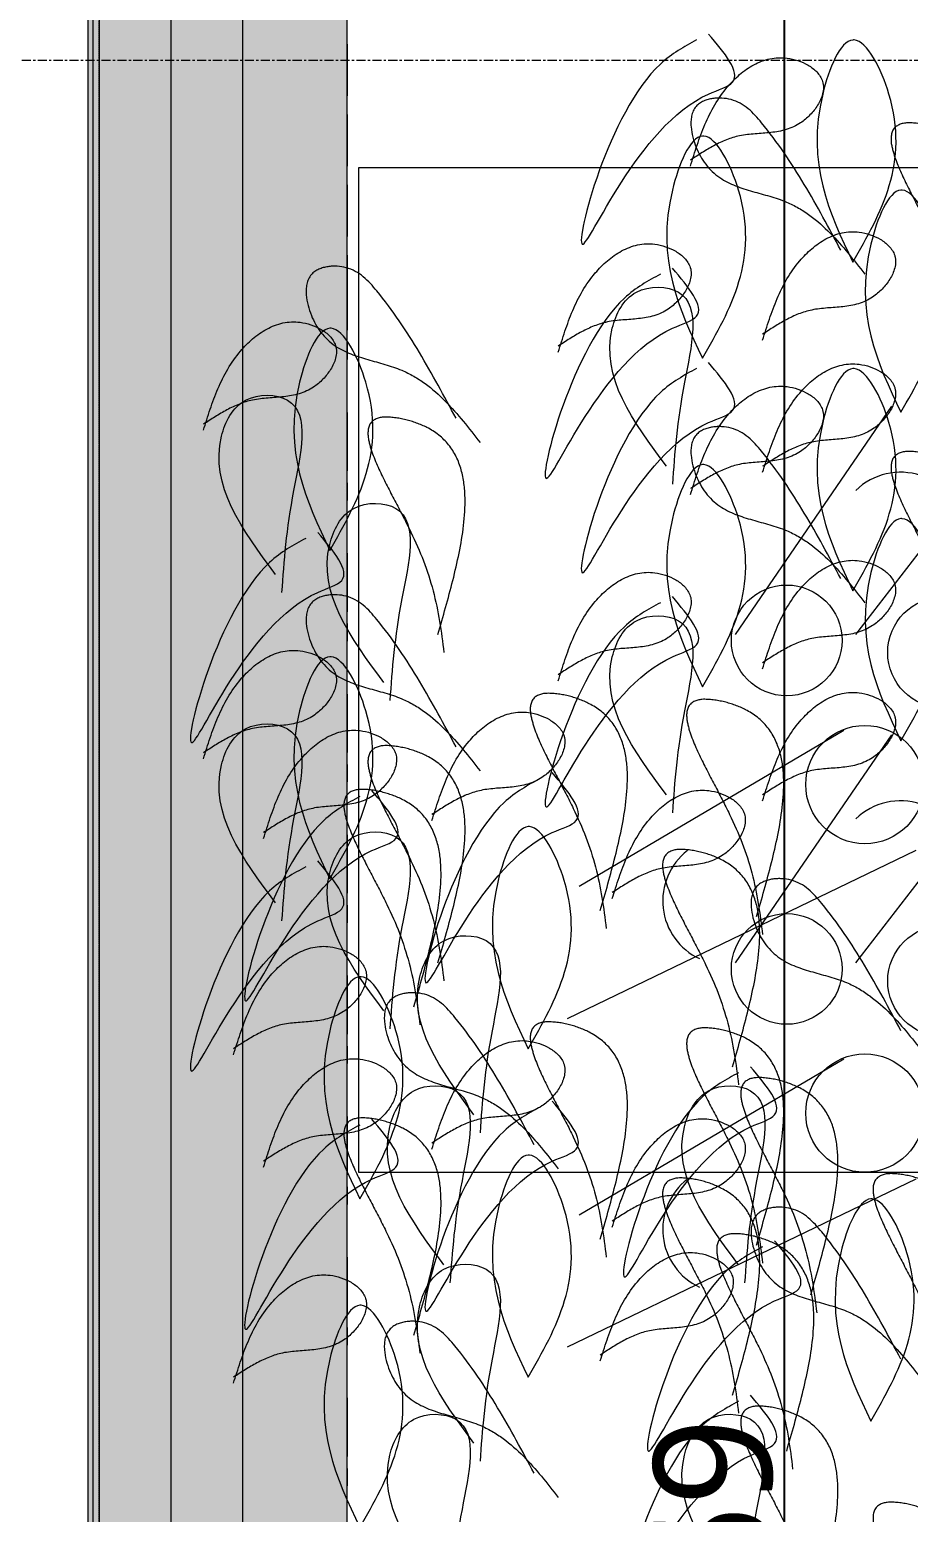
# Model space of a CAD drawing. Header units: millimetres. Extents: x 139864 to 546726, y 40253 to 3921401762.
# Drawn here: x 267604 to 268829, y 85541 to 87608 of the extents above; entities that cross this region are included whole.
import ezdxf

# ---------------------------------------------------------------- set-up
doc = ezdxf.new("R2010")
doc.units = ezdxf.units.MM
for name, pattern in [('Centre', [12.5, 2.5, -1.875, 6.25, -1.875]), ('Démoli', [2.812, 1.875, -0.937]), ('Ligne de quadrillage', [22.225, 12.7, -3.175, 3.175, -3.175])]:
    doc.linetypes.add(name, pattern=pattern)
for name, color, linetype, lineweight in [('AS-20_AXES-ET-FILES', 12, 'Centre', 9), ('AS-24_TRES-FIN', 9, 'Continuous', 9), ('AS-29_DEMOLITION', 5, 'Démoli', 13), ('AS-30_COTE-1', 1, 'Continuous', 5), ('AS-41_SANITAIRES', 9, 'Continuous', 9), ('AS-42_VEGETATION', 9, 'Continuous', 9)]:
    doc.layers.add(name, color=color, linetype=linetype, lineweight=lineweight)
doc.styles.add('Trebuchet MS_2', font='trebuc.ttf', dxfattribs={"height": 165})
doc.dimstyles.new('Cotes_linéaires', dxfattribs={"dimscale": 304.8, "dimtxt": 170.1069, "dimasz": 0.615157, "dimexe": 0.492126, "dimexo": 0.0625, "dimgap": 0.049213, "dimtad": 1, "dimdec": 0, "dimlfac": 0.1, "dimzin": 0, "dimdsep": 46, "dimtxsty": 'Trebuchet MS_2', "dimblk1": 'OBLIQUE', "dimblk2": 'OBLIQUE', "dimsah": 1, "dimcen": 0.09, "dimdle": 0.246063, "dimazin": 0, "dimtfac": 1, "dimtdec": 4, "dimtix": 1, "dimtmove": 0, "dimatfit": 3, "dimfxl": 0, "dimtvp": 1, "dimtolj": 1, "dimtzin": 0, "dimarcsym": 0})

# ---------------------------------------------------------------- blocks, each defined once
blk = doc.blocks.new('Bamboo_powder_1_ - Bamboo_powder_1_-579570-12_ Niveau 12 -  BAT BUREAUX')
at = {"layer": 'AS-42_VEGETATION', "color": 8}
for p, q in [((-194.8, 197), (23.2, 515.1)), ((-27.1, 197), (140.6, 414.6)), ((-43.9, 63.1), (-412.8, -154.5)), ((56.7, -104.3), (-429.6, -338.6))]:
    blk.add_line(p, q, dxfattribs=at)
for centre, radius in [((-123.5, 188.7), 77.2), ((94.5, 171.9), 77.2), ((-14.5, -12.2), 82.5)]:
    blk.add_circle(centre, radius, dxfattribs=at)
for centre, radius, start, end in [((35.3, 333.5), 89.6, 9.075, 134.1203), ((-207.8, -174.5), 88.6, 127.5912, 245.1131)]:
    blk.add_arc(centre, radius, start, end, dxfattribs=at)
for points, knots in [([(-249.3, 1025.6), (-266.5, 1016.2), (-361.5, 964.6), (-465.5, 566.6), (-322.7, 929.1), (-176.3, 967.5), (-210.1, 1007.4), (-232.6, 1033.9)], [0, 0, 0, 0, 68.487845, 378.701334, 688.629593, 731.112627, 815.982069, 815.982069, 815.982069, 815.982069]), ([(-29.5, 1025.6), (-30.1, 1025.6), (-48.5, 1025.7), (-108.4, 878), (-63.9, 784.5), (-31.3, 715.9)], [370.894655, 370.894655, 370.894655, 370.894655, 374.291113, 471.989835, 741.78931, 741.78931, 741.78931, 741.78931]), ([(-31.3, 715.9), (8.3, 785), (62.5, 879.2), (-11.3, 1024.2), (-29.5, 1025.6)], [0, 0, 0, 0, 271.634227, 370.894655, 370.894655, 370.894655, 370.894655]), ([(-257.7, 849.8), (-254.7, 859.6), (-248.6, 879.2), (-238, 908), (-224.4, 935.6), (-208, 959.1), (-189.6, 977.9), (-169.9, 991.9), (-151, 999.2), (-135, 1001.2), (-121.8, 1000.7), (-107.8, 997.4), (-93.5, 991), (-83, 983.3), (-76.5, 975), (-73.6, 969), (-72.5, 963.6), (-72.1, 957.8), (-73.6, 947.6), (-79.8, 934.4), (-88.8, 923), (-97.3, 915.1), (-104.8, 909.4), (-113.8, 904.4), (-127.5, 899.2), (-145.6, 896.2), (-167.5, 894.9), (-185.2, 893.2), (-198.5, 889.7), (-210.6, 885.5), (-225.1, 878.5), (-241.6, 868.7), (-252.3, 861.7), (-257.7, 858.2)], [0, 0, 0, 0, 0.114208, 0.228417, 0.342625, 0.456833, 0.546121, 0.635408, 0.724695, 0.769339, 0.813983, 0.87156, 0.929136, 0.986713, 1.015502, 1.04429, 1.06037, 1.076449, 1.108609, 1.172927, 1.237245, 1.269405, 1.301564, 1.342298, 1.383031, 1.464499, 1.545966, 1.627434, 1.663149, 1.698864, 1.770294, 1.841724, 1.913154, 1.913154, 1.913154, 1.913154]), ([(-48.1, 732.7), (-64.5, 763.4), (-97.5, 825), (-138.9, 887), (-167.3, 920.6), (-177, 930.1), (-188.2, 937.9), (-200.8, 942.9), (-211.7, 944.6), (-220.4, 944.7), (-226.8, 944.1), (-233.2, 942.8), (-239.4, 940.6), (-245.2, 937.4), (-250.3, 932.9), (-254.1, 926.8), (-256.4, 919.5), (-257.2, 912.1), (-256.9, 902.2), (-254.7, 890), (-250.2, 876.2), (-244.1, 863.6), (-236.7, 852.2), (-227.6, 842), (-214, 831.1), (-195, 821.7), (-171.2, 814.4), (-147.2, 808), (-125.4, 801), (-106.8, 791.7), (-85.8, 777.9), (-62.4, 757), (-37.7, 728.7), (-22.3, 709), (-14.5, 699.2)], [0, 0, 0, 0, 0.389406, 0.778812, 0.829321, 0.879831, 0.93034, 0.98085, 1.028865, 1.052873, 1.076881, 1.100889, 1.124897, 1.148904, 1.172912, 1.200489, 1.228066, 1.255643, 1.28322, 1.338374, 1.393528, 1.444017, 1.494505, 1.544994, 1.595482, 1.68786, 1.780238, 1.872615, 1.964993, 2.034763, 2.104532, 2.244072, 2.383611, 2.52315, 2.52315, 2.52315, 2.52315]), ([(119.6, 607.1), (126.8, 632.1), (137.6, 669.7), (149.5, 720.4), (156, 758.9), (158.2, 791.5), (156.3, 817.5), (152.5, 836.7), (145.6, 855.1), (135.1, 871.7), (121.1, 885.6), (107.8, 894), (97.1, 899), (89.8, 901.9), (82.3, 904.4), (74.7, 906.5), (67, 908.1), (60.5, 909.1), (55.3, 909.7), (51.3, 910), (47.4, 910.1), (42.8, 910), (37.7, 909.2), (33, 907.5), (29.5, 905.4), (27.3, 903.6), (25.4, 901.4), (24, 898.8), (23, 896.1), (22.4, 893.1), (22, 890.2), (21.9, 886.2), (22.3, 881.4), (23.4, 875.7), (24.9, 870.1), (27.1, 862.7), (30.4, 853.6), (34.9, 842.9), (41.4, 828.8), (50.1, 811.5), (60.8, 790.9), (71.6, 770.3), (85.2, 743.6), (100.2, 709.8), (113.6, 668.2), (122.5, 625.4), (126.2, 596.5), (128, 582)], [0, 0, 0, 0, 0.290418, 0.435628, 0.580837, 0.726046, 0.798651, 0.871255, 0.94386, 1.016464, 1.089069, 1.161674, 1.190957, 1.22024, 1.249524, 1.278807, 1.308091, 1.337374, 1.352016, 1.366658, 1.3813, 1.395941, 1.417523, 1.439104, 1.449895, 1.460686, 1.471477, 1.482267, 1.493058, 1.503849, 1.51464, 1.52543, 1.547012, 1.568593, 1.590175, 1.611756, 1.654919, 1.698082, 1.741245, 1.827571, 1.913898, 2.000224, 2.08655, 2.248995, 2.411441, 2.573886, 2.736332, 2.736332, 2.736332, 2.736332]), ([(-239.1, 891.7), (-239.7, 891.7), (-258.1, 891.8), (-318, 744.1), (-273.6, 650.6), (-240.9, 582)], [370.894655, 370.894655, 370.894655, 370.894655, 374.291112, 471.989834, 741.78931, 741.78931, 741.78931, 741.78931]), ([(-240.9, 582), (-201.3, 651.1), (-147.2, 745.3), (-221, 890.3), (-239.1, 891.7)], [0, 0, 0, 0, 271.634227, 370.894655, 370.894655, 370.894655, 370.894655]), ([(37.6, 816.3), (37, 816.4), (18.6, 816.5), (-41.3, 668.8), (3.1, 575.3), (35.8, 506.7)], [370.894655, 370.894655, 370.894655, 370.894655, 374.291113, 471.989835, 741.78931, 741.78931, 741.78931, 741.78931]), ([(35.8, 506.7), (75.4, 575.7), (129.5, 670), (55.7, 815), (37.6, 816.3)], [0, 0, 0, 0, 271.634227, 370.894655, 370.894655, 370.894655, 370.894655]), ([(-157.1, 607.1), (-154, 616.9), (-148, 636.4), (-137.3, 665.3), (-123.8, 692.9), (-107.4, 716.4), (-89, 735.2), (-69.2, 749.2), (-50.4, 756.5), (-34.4, 758.5), (-21.2, 758), (-7.1, 754.7), (7.1, 748.3), (17.6, 740.6), (24.1, 732.3), (27, 726.3), (28.2, 720.9), (28.5, 715.1), (27, 704.9), (20.8, 691.7), (11.8, 680.3), (3.3, 672.4), (-4.2, 666.7), (-13.1, 661.7), (-26.9, 656.5), (-45, 653.5), (-66.8, 652.2), (-84.6, 650.4), (-97.9, 647), (-110, 642.8), (-124.5, 635.8), (-141, 626), (-151.7, 619), (-157.1, 615.5)], [0, 0, 0, 0, 0.114208, 0.228417, 0.342625, 0.456833, 0.546121, 0.635408, 0.724695, 0.769339, 0.813983, 0.87156, 0.929136, 0.986713, 1.015502, 1.04429, 1.06037, 1.076449, 1.108609, 1.172927, 1.237245, 1.269405, 1.301564, 1.342298, 1.383031, 1.464499, 1.545966, 1.627434, 1.663149, 1.698864, 1.770294, 1.841724, 1.913154, 1.913154, 1.913154, 1.913154]), ([(-442.2, 590.4), (-439.1, 600.2), (-433, 619.7), (-422.4, 648.6), (-408.9, 676.2), (-392.5, 699.6), (-374, 718.4), (-354.3, 732.4), (-335.5, 739.8), (-319.5, 741.8), (-306.3, 741.2), (-292.2, 737.9), (-278, 731.6), (-267.5, 723.8), (-261, 715.6), (-258.1, 709.5), (-256.9, 704.2), (-256.6, 698.4), (-258.1, 688.1), (-264.3, 674.9), (-273.3, 663.6), (-281.8, 655.6), (-289.3, 649.9), (-298.2, 644.9), (-312, 639.8), (-330.1, 636.8), (-351.9, 635.5), (-369.7, 633.7), (-383, 630.3), (-395.1, 626), (-409.6, 619.1), (-426.1, 609.3), (-436.8, 602.3), (-442.2, 598.8)], [0, 0, 0, 0, 0.114208, 0.228417, 0.342625, 0.456833, 0.546121, 0.635408, 0.724695, 0.769339, 0.813983, 0.87156, 0.929136, 0.986713, 1.015502, 1.04429, 1.06037, 1.076449, 1.108609, 1.172927, 1.237245, 1.269405, 1.301564, 1.342298, 1.383031, 1.464499, 1.545966, 1.627434, 1.663149, 1.698864, 1.770294, 1.841724, 1.913154, 1.913154, 1.913154, 1.913154]), ([(-584.7, 498.3), (-601.2, 529.1), (-634.1, 590.7), (-675.5, 652.7), (-703.9, 686.3), (-713.7, 695.8), (-724.9, 703.6), (-737.4, 708.6), (-748.4, 710.2), (-757, 710.3), (-763.5, 709.8), (-769.8, 708.4), (-776.1, 706.3), (-781.8, 703.1), (-786.9, 698.6), (-790.7, 692.4), (-793, 685.2), (-793.8, 677.8), (-793.6, 667.9), (-791.4, 655.6), (-786.8, 641.9), (-780.8, 629.2), (-773.3, 617.9), (-764.2, 607.7), (-750.7, 596.7), (-731.6, 587.4), (-707.8, 580), (-683.8, 573.7), (-662.1, 566.6), (-643.4, 557.3), (-622.5, 543.6), (-599.1, 522.6), (-574.3, 494.4), (-558.9, 474.7), (-551.2, 464.8)], [0, 0, 0, 0, 0.389406, 0.778812, 0.829321, 0.879831, 0.93034, 0.98085, 1.028865, 1.052873, 1.076881, 1.100889, 1.124897, 1.148904, 1.172912, 1.200489, 1.228066, 1.255643, 1.28322, 1.338374, 1.393528, 1.444017, 1.494505, 1.544994, 1.595482, 1.68786, 1.780238, 1.872615, 1.964993, 2.034763, 2.104532, 2.244072, 2.383611, 2.52315, 2.52315, 2.52315, 2.52315]), ([(-299.6, 699.2), (-316.8, 689.8), (-411.8, 638.2), (-515.8, 240.2), (-373, 602.7), (-226.6, 641.1), (-260.4, 681), (-282.9, 707.6)], [0, 0, 0, 0, 68.487845, 378.701333, 688.629593, 731.112627, 815.982069, 815.982069, 815.982069, 815.982069]), ([(-291.2, 431.4), (-337.4, 493.5), (-396.9, 573.7), (-341.6, 684.2), (-234.9, 681.8), (-273.9, 531.4), (-279.8, 449.7), (-282.9, 406.3)], [0, 0, 0, 0, 234.323456, 302.761392, 369.283026, 511.876369, 674.239163, 674.239163, 674.239163, 674.239163]), ([(-936.9, 481.6), (-933.8, 491.4), (-927.8, 510.9), (-917.1, 539.8), (-903.6, 567.4), (-887.2, 590.8), (-868.8, 609.6), (-849.1, 623.6), (-830.2, 631), (-814.2, 633), (-801, 632.4), (-786.9, 629.1), (-772.7, 622.8), (-762.2, 615), (-755.7, 606.8), (-752.8, 600.7), (-751.6, 595.4), (-751.3, 589.6), (-752.8, 579.3), (-759, 566.1), (-768, 554.8), (-776.5, 546.8), (-784, 541.1), (-792.9, 536.1), (-806.7, 531), (-824.8, 528), (-846.6, 526.7), (-864.4, 524.9), (-877.7, 521.5), (-889.8, 517.2), (-904.3, 510.3), (-920.8, 500.5), (-931.5, 493.5), (-936.9, 490)], [0, 0, 0, 0, 0.114208, 0.228417, 0.342625, 0.456833, 0.546121, 0.635408, 0.724695, 0.769339, 0.813983, 0.87156, 0.929136, 0.986713, 1.015502, 1.04429, 1.06037, 1.076449, 1.108609, 1.172927, 1.237245, 1.269405, 1.301564, 1.342298, 1.383031, 1.464499, 1.545966, 1.627434, 1.663149, 1.698864, 1.770294, 1.841724, 1.913154, 1.913154, 1.913154, 1.913154]), ([(-759, 623.9), (-759.6, 623.9), (-778, 624), (-837.9, 476.3), (-793.4, 382.8), (-760.8, 314.2)], [370.894655, 370.894655, 370.894655, 370.894655, 374.291112, 471.989834, 741.78931, 741.78931, 741.78931, 741.78931]), ([(-760.8, 314.2), (-721.2, 383.2), (-667, 477.5), (-740.8, 622.5), (-759, 623.9)], [0, 0, 0, 0, 271.634227, 370.894655, 370.894655, 370.894655, 370.894655]), ([(-157.1, 423), (-154, 432.8), (-148, 452.3), (-137.3, 481.2), (-123.8, 508.8), (-107.4, 532.2), (-89, 551.1), (-69.2, 565), (-50.4, 572.4), (-34.4, 574.4), (-21.2, 573.9), (-7.1, 570.5), (7.1, 564.2), (17.6, 556.5), (24.1, 548.2), (27, 542.2), (28.2, 536.8), (28.5, 531), (27, 520.7), (20.8, 507.5), (11.8, 496.2), (3.3, 488.2), (-4.2, 482.5), (-13.1, 477.6), (-26.9, 472.4), (-45, 469.4), (-66.8, 468.1), (-84.6, 466.3), (-97.9, 462.9), (-110, 458.6), (-124.5, 451.7), (-141, 441.9), (-151.7, 434.9), (-157.1, 431.4)], [0, 0, 0, 0, 0.114208, 0.228417, 0.342625, 0.456833, 0.546121, 0.635408, 0.724695, 0.769339, 0.813983, 0.87156, 0.929136, 0.986713, 1.015502, 1.04429, 1.06037, 1.076449, 1.108609, 1.172927, 1.237245, 1.269405, 1.301564, 1.342298, 1.383031, 1.464499, 1.545966, 1.627434, 1.663149, 1.698864, 1.770294, 1.841724, 1.913154, 1.913154, 1.913154, 1.913154]), ([(-836.3, 280.7), (-882.4, 342.8), (-941.9, 423.1), (-886.6, 533.5), (-779.9, 531.2), (-818.9, 380.7), (-824.8, 299.1), (-827.9, 255.6)], [0, 0, 0, 0, 234.323456, 302.761392, 369.283025, 511.876369, 674.239163, 674.239163, 674.239163, 674.239163]), ([(-609.9, 197), (-602.7, 222.1), (-591.9, 259.6), (-580, 310.3), (-573.5, 348.8), (-571.3, 381.4), (-573.2, 407.4), (-577, 426.6), (-583.8, 445), (-594.4, 461.7), (-608.4, 475.5), (-621.7, 483.9), (-632.3, 488.9), (-639.7, 491.8), (-647.2, 494.3), (-654.8, 496.4), (-662.5, 498), (-669, 499), (-674.2, 499.6), (-678.1, 499.9), (-682.1, 500), (-686.7, 499.9), (-691.8, 499.1), (-696.5, 497.4), (-699.9, 495.3), (-702.2, 493.5), (-704.1, 491.3), (-705.5, 488.7), (-706.5, 486), (-707.1, 483.1), (-707.4, 480.1), (-707.6, 476.2), (-707.1, 471.3), (-706.1, 465.6), (-704.6, 460), (-702.4, 452.6), (-699.1, 443.5), (-694.6, 432.8), (-688.1, 418.7), (-679.4, 401.4), (-668.7, 380.8), (-657.9, 360.3), (-644.3, 333.5), (-629.3, 299.7), (-615.9, 258.1), (-607, 215.3), (-603.3, 186.4), (-601.5, 171.9)], [0, 0, 0, 0, 0.290418, 0.435628, 0.580837, 0.726046, 0.798651, 0.871255, 0.94386, 1.016464, 1.089069, 1.161674, 1.190957, 1.22024, 1.249524, 1.278807, 1.308091, 1.337374, 1.352016, 1.366658, 1.3813, 1.395941, 1.417523, 1.439104, 1.449895, 1.460686, 1.471477, 1.482267, 1.493058, 1.503849, 1.51464, 1.52543, 1.547012, 1.568593, 1.590175, 1.611756, 1.654919, 1.698082, 1.741245, 1.827571, 1.913898, 2.000224, 2.08655, 2.248995, 2.411441, 2.573886, 2.736332, 2.736332, 2.736332, 2.736332]), ([(-685.3, 130.1), (-731.4, 192.2), (-791, 272.4), (-735.7, 382.9), (-629, 380.5), (-668, 230.1), (-673.8, 148.4), (-677, 105)], [0, 0, 0, 0, 234.323456, 302.761391, 369.283025, 511.876369, 674.239163, 674.239163, 674.239163, 674.239163]), ([(-794.3, 330.9), (-811.5, 321.6), (-906.5, 270), (-1010.5, -128), (-867.7, 234.5), (-721.4, 272.9), (-755.1, 312.8), (-777.6, 339.3)], [0, 0, 0, 0, 68.487845, 378.701333, 688.629593, 731.112627, 815.982069, 815.982069, 815.982069, 815.982069]), ([(-383.5, -187.9), (-376.3, -162.9), (-365.5, -125.4), (-353.6, -74.7), (-347.1, -36.1), (-344.9, -3.6), (-346.8, 22.4), (-350.6, 41.7), (-357.5, 60.1), (-368, 76.7), (-382, 90.5), (-395.3, 98.9), (-406, 103.9), (-413.3, 106.9), (-420.8, 109.4), (-428.4, 111.4), (-436.1, 113.1), (-442.6, 114.1), (-447.8, 114.6), (-451.8, 114.9), (-455.7, 115), (-460.3, 114.9), (-465.4, 114.1), (-470.1, 112.4), (-473.6, 110.4), (-475.8, 108.5), (-477.7, 106.3), (-479.1, 103.8), (-480.1, 101), (-480.7, 98.1), (-481.1, 95.1), (-481.2, 91.2), (-480.8, 86.3), (-479.7, 80.6), (-478.2, 75), (-476, 67.6), (-472.7, 58.5), (-468.2, 47.8), (-461.7, 33.7), (-453, 16.4), (-442.3, -4.2), (-431.5, -24.7), (-417.9, -51.5), (-402.9, -85.2), (-389.5, -126.9), (-380.6, -169.7), (-376.9, -198.6), (-375.1, -213)], [0, 0, 0, 0, 0.290418, 0.435628, 0.580837, 0.726046, 0.798651, 0.871255, 0.94386, 1.016464, 1.089069, 1.161674, 1.190957, 1.22024, 1.249524, 1.278807, 1.308091, 1.337374, 1.352016, 1.366658, 1.3813, 1.395941, 1.417523, 1.439104, 1.449895, 1.460686, 1.471477, 1.482267, 1.493058, 1.503849, 1.51464, 1.52543, 1.547012, 1.568593, 1.590175, 1.611756, 1.654919, 1.698082, 1.741245, 1.827571, 1.913898, 2.000224, 2.08655, 2.248995, 2.411441, 2.573886, 2.736332, 2.736332, 2.736332, 2.736332]), ([(-165.5, -196.3), (-158.3, -171.3), (-147.5, -133.8), (-135.6, -83), (-129.1, -44.5), (-126.9, -11.9), (-128.8, 14.1), (-132.6, 33.3), (-139.4, 51.7), (-150, 68.3), (-164, 82.1), (-177.3, 90.5), (-187.9, 95.6), (-195.3, 98.5), (-202.8, 101), (-210.4, 103), (-218.1, 104.7), (-224.6, 105.7), (-229.8, 106.2), (-233.7, 106.5), (-237.7, 106.7), (-242.3, 106.5), (-247.4, 105.7), (-252.1, 104), (-255.5, 102), (-257.8, 100.1), (-259.7, 97.9), (-261.1, 95.4), (-262.1, 92.6), (-262.7, 89.7), (-263, 86.7), (-263.1, 82.8), (-262.7, 78), (-261.7, 72.3), (-260.2, 66.6), (-258, 59.2), (-254.7, 50.1), (-250.2, 39.4), (-243.7, 25.4), (-235, 8.1), (-224.3, -12.5), (-213.5, -33.1), (-199.9, -59.9), (-184.9, -93.6), (-171.4, -135.2), (-162.6, -178.1), (-158.9, -207), (-157.1, -221.4)], [0, 0, 0, 0, 0.290418, 0.435628, 0.580837, 0.726046, 0.798651, 0.871255, 0.94386, 1.016464, 1.089069, 1.161674, 1.190957, 1.22024, 1.249524, 1.278807, 1.308091, 1.337374, 1.352016, 1.366658, 1.3813, 1.395941, 1.417523, 1.439104, 1.449895, 1.460686, 1.471477, 1.482267, 1.493058, 1.503849, 1.51464, 1.52543, 1.547012, 1.568593, 1.590175, 1.611756, 1.654919, 1.698082, 1.741245, 1.827571, 1.913898, 2.000224, 2.08655, 2.248995, 2.411441, 2.573886, 2.736332, 2.736332, 2.736332, 2.736332]), ([(-618.3, -62.4), (-615.2, -52.6), (-609.1, -33.1), (-598.5, -4.2), (-585, 23.4), (-568.6, 46.8), (-550.1, 65.7), (-530.4, 79.6), (-511.5, 87), (-495.6, 89), (-482.3, 88.5), (-468.3, 85.1), (-454.1, 78.8), (-443.6, 71.1), (-437, 62.8), (-434.2, 56.8), (-433, 51.4), (-432.7, 45.6), (-434.1, 35.3), (-440.4, 22.1), (-449.4, 10.8), (-457.8, 2.8), (-465.4, -2.9), (-474.3, -7.8), (-488.1, -13), (-506.2, -16), (-528, -17.3), (-545.8, -19.1), (-559.1, -22.5), (-571.2, -26.8), (-585.7, -33.7), (-602.2, -43.5), (-612.9, -50.5), (-618.3, -54)], [0, 0, 0, 0, 0.114208, 0.228417, 0.342625, 0.456833, 0.546121, 0.635408, 0.724695, 0.769339, 0.813983, 0.87156, 0.929136, 0.986713, 1.015502, 1.04429, 1.06037, 1.076449, 1.108609, 1.172927, 1.237245, 1.269405, 1.301564, 1.342298, 1.383031, 1.464499, 1.545966, 1.627434, 1.663149, 1.698864, 1.770294, 1.841724, 1.913154, 1.913154, 1.913154, 1.913154]), ([(-853, -87.5), (-850, -77.7), (-843.9, -58.2), (-833.3, -29.3), (-819.7, -1.7), (-803.3, 21.7), (-784.9, 40.5), (-765.2, 54.5), (-746.3, 61.9), (-730.4, 63.9), (-717.1, 63.3), (-703.1, 60), (-688.9, 53.7), (-678.4, 45.9), (-671.8, 37.7), (-668.9, 31.6), (-667.8, 26.3), (-667.5, 20.5), (-668.9, 10.2), (-675.2, -3), (-684.2, -14.3), (-692.6, -22.3), (-700.2, -28), (-709.1, -33), (-722.8, -38.1), (-740.9, -41.1), (-762.8, -42.4), (-780.6, -44.2), (-793.9, -47.6), (-806, -51.9), (-820.4, -58.8), (-837, -68.6), (-847.7, -75.6), (-853, -79.1)], [0, 0, 0, 0, 0.114208, 0.228417, 0.342625, 0.456833, 0.546121, 0.635408, 0.724695, 0.769339, 0.813983, 0.87156, 0.929136, 0.986713, 1.015502, 1.04429, 1.06037, 1.076449, 1.108609, 1.172927, 1.237245, 1.269405, 1.301564, 1.342298, 1.383031, 1.464499, 1.545966, 1.627434, 1.663149, 1.698864, 1.770294, 1.841724, 1.913154, 1.913154, 1.913154, 1.913154]), ([(-467.3, -3.8), (-484.5, -13.2), (-579.5, -64.8), (-683.5, -462.8), (-540.7, -100.3), (-394.3, -61.9), (-428.1, -22), (-450.6, 4.5)], [0, 0, 0, 0, 68.487845, 378.701333, 688.629593, 731.112626, 815.982069, 815.982069, 815.982069, 815.982069]), ([(-718.9, -28.9), (-736.1, -38.3), (-831.1, -89.9), (-935, -487.9), (-792.2, -125.4), (-645.9, -87), (-679.6, -47.1), (-702.1, -20.6)], [0, 0, 0, 0, 68.487845, 378.701333, 688.629593, 731.112626, 815.982069, 815.982069, 815.982069, 815.982069]), ([(-643.4, -321.8), (-636.2, -296.8), (-625.4, -259.3), (-613.6, -208.6), (-607, -170), (-604.9, -137.5), (-606.7, -111.5), (-610.5, -92.2), (-617.4, -73.8), (-627.9, -57.2), (-641.9, -43.4), (-655.2, -35), (-665.9, -30), (-673.2, -27.1), (-680.7, -24.6), (-688.3, -22.5), (-696, -20.8), (-702.5, -19.8), (-707.7, -19.3), (-711.7, -19), (-715.7, -18.9), (-720.2, -19), (-725.4, -19.8), (-730.1, -21.5), (-733.5, -23.6), (-735.8, -25.4), (-737.6, -27.6), (-739, -30.1), (-740, -32.9), (-740.7, -35.8), (-741, -38.8), (-741.1, -42.7), (-740.7, -47.6), (-739.6, -53.3), (-738.2, -58.9), (-735.9, -66.3), (-732.6, -75.4), (-728.1, -86.1), (-721.6, -100.2), (-713, -117.5), (-702.2, -138.1), (-691.5, -158.6), (-677.8, -185.4), (-662.9, -219.1), (-649.4, -260.8), (-640.5, -303.6), (-636.9, -332.5), (-635, -347)], [0, 0, 0, 0, 0.290418, 0.435628, 0.580837, 0.726046, 0.798651, 0.871255, 0.94386, 1.016464, 1.089069, 1.161674, 1.190957, 1.22024, 1.249524, 1.278807, 1.308091, 1.337374, 1.352016, 1.366658, 1.3813, 1.395941, 1.417523, 1.439104, 1.449895, 1.460686, 1.471477, 1.482267, 1.493058, 1.503849, 1.51464, 1.52543, 1.547012, 1.568593, 1.590175, 1.611756, 1.654919, 1.698082, 1.741245, 1.827571, 1.913898, 2.000224, 2.08655, 2.248995, 2.411441, 2.573886, 2.736332, 2.736332, 2.736332, 2.736332]), ([(-366.7, -171.2), (-363.7, -161.4), (-357.6, -141.9), (-347, -113), (-333.4, -85.4), (-317, -62), (-298.6, -43.1), (-278.9, -29.2), (-260, -21.8), (-244, -19.8), (-230.8, -20.3), (-216.8, -23.7), (-202.5, -30), (-192, -37.7), (-185.5, -46), (-182.6, -52), (-181.5, -57.4), (-181.1, -63.2), (-182.6, -73.5), (-188.8, -86.7), (-197.8, -98), (-206.3, -106), (-213.8, -111.7), (-222.8, -116.6), (-236.5, -121.8), (-254.6, -124.8), (-276.5, -126.1), (-294.2, -127.9), (-307.5, -131.3), (-319.6, -135.6), (-334.1, -142.5), (-350.6, -152.3), (-361.4, -159.3), (-366.7, -162.8)], [0, 0, 0, 0, 0.114208, 0.228417, 0.342625, 0.456833, 0.546121, 0.635408, 0.724695, 0.769339, 0.813983, 0.87156, 0.929136, 0.986713, 1.015502, 1.04429, 1.06037, 1.076449, 1.108609, 1.172927, 1.237245, 1.269405, 1.301564, 1.342298, 1.383031, 1.464499, 1.545966, 1.627434, 1.663149, 1.698864, 1.770294, 1.841724, 1.913154, 1.913154, 1.913154, 1.913154]), ([(-482.3, -70.8), (-482.9, -70.7), (-501.3, -70.7), (-561.1, -218.4), (-516.7, -311.8), (-484.1, -380.4)], [370.894655, 370.894655, 370.894655, 370.894655, 374.291112, 471.989834, 741.78931, 741.78931, 741.78931, 741.78931]), ([(-484.1, -380.4), (-444.5, -311.4), (-390.3, -217.1), (-464.1, -72.1), (-482.3, -70.8)], [0, 0, 0, 0, 271.634227, 370.894655, 370.894655, 370.894655, 370.894655]), ([(-199, -405.5), (-191.8, -380.5), (-181, -343), (-169.2, -292.3), (-162.6, -253.7), (-160.5, -221.2), (-162.3, -195.1), (-166.1, -175.9), (-173, -157.5), (-183.5, -140.9), (-197.5, -127.1), (-210.8, -118.7), (-221.5, -113.7), (-228.8, -110.7), (-236.3, -108.2), (-243.9, -106.2), (-251.6, -104.5), (-258.1, -103.5), (-263.3, -103), (-267.3, -102.7), (-271.2, -102.6), (-275.8, -102.7), (-281, -103.5), (-285.7, -105.2), (-289.1, -107.2), (-291.4, -109.1), (-293.2, -111.3), (-294.6, -113.8), (-295.6, -116.6), (-296.3, -119.5), (-296.6, -122.5), (-296.7, -126.4), (-296.3, -131.3), (-295.2, -137), (-293.8, -142.6), (-291.5, -150), (-288.2, -159.1), (-283.7, -169.8), (-277.2, -183.9), (-268.6, -201.2), (-257.8, -221.8), (-247, -242.3), (-233.4, -269.1), (-218.5, -302.8), (-205, -344.5), (-196.1, -387.3), (-192.4, -416.2), (-190.6, -430.6)], [0, 0, 0, 0, 0.290418, 0.435628, 0.580837, 0.726046, 0.798651, 0.871255, 0.94386, 1.016464, 1.089069, 1.161674, 1.190957, 1.22024, 1.249524, 1.278807, 1.308091, 1.337374, 1.352016, 1.366658, 1.3813, 1.395941, 1.417523, 1.439104, 1.449895, 1.460686, 1.471477, 1.482267, 1.493058, 1.503849, 1.51464, 1.52543, 1.547012, 1.568593, 1.590175, 1.611756, 1.654919, 1.698082, 1.741245, 1.827571, 1.913898, 2.000224, 2.08655, 2.248995, 2.411441, 2.573886, 2.736332, 2.736332, 2.736332, 2.736332]), ([(35.8, -355.3), (19.3, -324.5), (-13.6, -263), (-55, -201), (-83.4, -167.4), (-93.2, -157.9), (-104.4, -150), (-116.9, -145.1), (-127.9, -143.4), (-136.5, -143.3), (-143, -143.9), (-149.3, -145.2), (-155.6, -147.4), (-161.4, -150.5), (-166.5, -155.1), (-170.2, -161.2), (-172.5, -168.4), (-173.3, -175.9), (-173.1, -185.8), (-170.9, -198), (-166.3, -211.7), (-160.3, -224.4), (-152.8, -235.8), (-143.7, -245.9), (-130.2, -256.9), (-111.1, -266.3), (-87.3, -273.6), (-63.3, -280), (-41.6, -287), (-22.9, -296.3), (-2, -310.1), (21.4, -331), (46.2, -359.3), (61.6, -379), (69.3, -388.8)], [0, 0, 0, 0, 0.389406, 0.778812, 0.829321, 0.879831, 0.93034, 0.98085, 1.028865, 1.052873, 1.076881, 1.100889, 1.124897, 1.148904, 1.172912, 1.200489, 1.228066, 1.255643, 1.28322, 1.338374, 1.393528, 1.444017, 1.494505, 1.544994, 1.595482, 1.68786, 1.780238, 1.872615, 1.964993, 2.034763, 2.104532, 2.244072, 2.383611, 2.52315, 2.52315, 2.52315, 2.52315]), ([(-559.6, -472.5), (-605.7, -410.4), (-665.2, -330.2), (-609.9, -219.7), (-503.2, -222), (-542.2, -372.5), (-548.1, -454.1), (-551.2, -497.6)], [0, 0, 0, 0, 234.323456, 302.761391, 369.283025, 511.876369, 674.239163, 674.239163, 674.239163, 674.239163]), ([(-895, -388.8), (-891.9, -379), (-885.8, -359.5), (-875.2, -330.6), (-861.7, -303), (-845.3, -279.6), (-826.8, -260.7), (-807.1, -246.8), (-788.2, -239.4), (-772.3, -237.4), (-759, -237.9), (-745, -241.3), (-730.8, -247.6), (-720.3, -255.3), (-713.8, -263.6), (-710.9, -269.6), (-709.7, -275), (-709.4, -280.8), (-710.8, -291.1), (-717.1, -304.3), (-726.1, -315.6), (-734.5, -323.6), (-742.1, -329.3), (-751, -334.2), (-764.8, -339.4), (-782.9, -342.4), (-804.7, -343.7), (-822.5, -345.5), (-835.8, -348.9), (-847.9, -353.2), (-862.4, -360.1), (-878.9, -369.9), (-889.6, -376.9), (-895, -380.4)], [0, 0, 0, 0, 0.114208, 0.228417, 0.342625, 0.456833, 0.546121, 0.635408, 0.724695, 0.769339, 0.813983, 0.87156, 0.929136, 0.986713, 1.015502, 1.04429, 1.06037, 1.076449, 1.108609, 1.172927, 1.237245, 1.269405, 1.301564, 1.342298, 1.383031, 1.464499, 1.545966, 1.627434, 1.663149, 1.698864, 1.770294, 1.841724, 1.913154, 1.913154, 1.913154, 1.913154]), ([(-717, -280), (-717.6, -280), (-736, -279.9), (-795.9, -427.6), (-751.5, -521), (-718.9, -589.7)], [370.894655, 370.894655, 370.894655, 370.894655, 374.291113, 471.989834, 741.78931, 741.78931, 741.78931, 741.78931]), ([(-718.9, -589.7), (-679.2, -520.6), (-625.1, -426.3), (-698.9, -281.3), (-717, -280)], [0, 0, 0, 0, 271.634227, 370.894655, 370.894655, 370.894655, 370.894655]), ([(-475.7, -514.3), (-492.2, -483.5), (-525.1, -422), (-566.5, -360), (-594.9, -326.4), (-604.7, -316.9), (-615.9, -309.1), (-628.4, -304.1), (-639.4, -302.4), (-648, -302.3), (-654.5, -302.9), (-660.8, -304.2), (-667.1, -306.4), (-672.8, -309.6), (-677.9, -314.1), (-681.7, -320.2), (-684, -327.5), (-684.8, -334.9), (-684.5, -344.8), (-682.4, -357), (-677.8, -370.8), (-671.8, -383.4), (-664.3, -394.8), (-655.2, -405), (-641.7, -415.9), (-622.6, -425.3), (-598.8, -432.6), (-574.8, -439), (-553.1, -446), (-534.4, -455.3), (-513.5, -469.1), (-490.1, -490), (-465.3, -518.3), (-449.9, -538), (-442.2, -547.8)], [0, 0, 0, 0, 0.389406, 0.778812, 0.829321, 0.879831, 0.93034, 0.98085, 1.028865, 1.052873, 1.076881, 1.100889, 1.124897, 1.148904, 1.172912, 1.200489, 1.228066, 1.255643, 1.28322, 1.338374, 1.393528, 1.444017, 1.494505, 1.544994, 1.595482, 1.68786, 1.780238, 1.872615, 1.964993, 2.034763, 2.104532, 2.244072, 2.383611, 2.52315, 2.52315, 2.52315, 2.52315]), ([(-190.6, -413.9), (-207.8, -423.2), (-302.8, -474.9), (-406.8, -872.9), (-264, -510.4), (-117.6, -472), (-151.4, -432.1), (-173.9, -405.5)], [0, 0, 0, 0, 68.487845, 378.701333, 688.629593, 731.112627, 815.982069, 815.982069, 815.982069, 815.982069]), ([(-601.5, -681.7), (-647.6, -619.6), (-707.2, -539.4), (-651.9, -428.9), (-545.1, -431.3), (-584.1, -581.7), (-590, -663.4), (-593.1, -706.8)], [0, 0, 0, 0, 234.323456, 302.761391, 369.283025, 511.876369, 674.239163, 674.239163, 674.239163, 674.239163]), ([(-190.6, -681.7), (-236.7, -619.6), (-296.3, -539.4), (-241, -428.9), (-134.2, -431.3), (-173.3, -581.7), (-179.1, -663.4), (-182.2, -706.8)], [0, 0, 0, 0, 234.323456, 302.761391, 369.283025, 511.876369, 674.239163, 674.239163, 674.239163, 674.239163]), ([(-90, -723.6), (-82.8, -698.5), (-72, -661), (-60.2, -610.3), (-53.6, -571.8), (-51.5, -539.2), (-53.3, -513.2), (-57.1, -494), (-64, -475.6), (-74.5, -458.9), (-88.5, -445.1), (-101.8, -436.7), (-112.5, -431.7), (-119.8, -428.8), (-127.3, -426.3), (-134.9, -424.2), (-142.6, -422.6), (-149.1, -421.6), (-154.3, -421), (-158.3, -420.7), (-162.2, -420.6), (-166.8, -420.7), (-172, -421.5), (-176.7, -423.2), (-180.1, -425.3), (-182.4, -427.1), (-184.2, -429.3), (-185.6, -431.9), (-186.6, -434.6), (-187.2, -437.5), (-187.6, -440.5), (-187.7, -444.4), (-187.3, -449.3), (-186.2, -455), (-184.8, -460.6), (-182.5, -468), (-179.2, -477.1), (-174.7, -487.8), (-168.2, -501.9), (-159.6, -519.2), (-148.8, -539.8), (-138, -560.3), (-124.4, -587.1), (-109.5, -620.9), (-96, -662.5), (-87.1, -705.3), (-83.4, -734.2), (-81.6, -748.7)], [0, 0, 0, 0, 0.290418, 0.435628, 0.580837, 0.726046, 0.798651, 0.871255, 0.94386, 1.016464, 1.089069, 1.161674, 1.190957, 1.22024, 1.249524, 1.278807, 1.308091, 1.337374, 1.352016, 1.366658, 1.3813, 1.395941, 1.417523, 1.439104, 1.449895, 1.460686, 1.471477, 1.482267, 1.493058, 1.503849, 1.51464, 1.52543, 1.547012, 1.568593, 1.590175, 1.611756, 1.654919, 1.698082, 1.741245, 1.827571, 1.913898, 2.000224, 2.08655, 2.248995, 2.411441, 2.573886, 2.736332, 2.736332, 2.736332, 2.736332]), ([(94.5, -857.5), (101.6, -832.4), (112.5, -794.9), (124.3, -744.2), (130.9, -705.7), (133, -673.1), (131.2, -647.1), (127.4, -627.9), (120.5, -609.5), (110, -592.8), (96, -579), (82.6, -570.6), (72, -565.6), (64.7, -562.7), (57.2, -560.2), (49.6, -558.1), (41.9, -556.5), (35.4, -555.5), (30.1, -554.9), (26.2, -554.6), (22.2, -554.5), (17.6, -554.6), (12.5, -555.4), (7.8, -557.1), (4.4, -559.2), (2.1, -561), (0.2, -563.2), (-1.2, -565.8), (-2.1, -568.5), (-2.8, -571.5), (-3.1, -574.4), (-3.2, -578.4), (-2.8, -583.2), (-1.7, -588.9), (-0.3, -594.5), (1.9, -601.9), (5.3, -611), (9.8, -621.7), (16.3, -635.8), (24.9, -653.1), (35.6, -673.7), (46.4, -694.2), (60.1, -721), (75, -754.8), (88.5, -796.4), (97.4, -839.2), (101, -868.1), (102.8, -882.6)], [0, 0, 0, 0, 0.290418, 0.435628, 0.580837, 0.726046, 0.798651, 0.871255, 0.94386, 1.016464, 1.089069, 1.161674, 1.190957, 1.22024, 1.249524, 1.278807, 1.308091, 1.337374, 1.352016, 1.366658, 1.3813, 1.395941, 1.417523, 1.439104, 1.449895, 1.460686, 1.471477, 1.482267, 1.493058, 1.503849, 1.51464, 1.52543, 1.547012, 1.568593, 1.590175, 1.611756, 1.654919, 1.698082, 1.741245, 1.827571, 1.913898, 2.000224, 2.08655, 2.248995, 2.411441, 2.573886, 2.736332, 2.736332, 2.736332, 2.736332]), ([(-4.3, -589.7), (-4.9, -589.6), (-23.3, -589.6), (-83.2, -737.3), (-38.8, -830.7), (-6.2, -899.3)], [370.894655, 370.894655, 370.894655, 370.894655, 374.291113, 471.989834, 741.78931, 741.78931, 741.78931, 741.78931]), ([(-6.2, -899.3), (33.5, -830.3), (87.6, -736), (13.8, -591), (-4.3, -589.7)], [0, 0, 0, 0, 271.634227, 370.894655, 370.894655, 370.894655, 370.894655]), ([(-123.5, -941.2), (-116.4, -916.1), (-105.5, -878.6), (-93.7, -827.9), (-87.1, -789.4), (-85, -756.8), (-86.8, -730.8), (-90.6, -711.5), (-97.5, -693.2), (-108, -676.5), (-122.1, -662.7), (-135.4, -654.3), (-146, -649.3), (-153.4, -646.4), (-160.8, -643.9), (-168.4, -641.8), (-176.1, -640.2), (-182.6, -639.2), (-187.9, -638.6), (-191.8, -638.3), (-195.8, -638.2), (-200.4, -638.3), (-205.5, -639.1), (-210.2, -640.8), (-213.6, -642.9), (-215.9, -644.7), (-217.8, -646.9), (-219.2, -649.5), (-220.2, -652.2), (-220.8, -655.1), (-221.1, -658.1), (-221.2, -662), (-220.8, -666.9), (-219.7, -672.6), (-218.3, -678.2), (-216.1, -685.6), (-212.7, -694.7), (-208.2, -705.4), (-201.7, -719.5), (-193.1, -736.8), (-182.4, -757.4), (-171.6, -777.9), (-158, -804.7), (-143, -838.5), (-129.5, -880.1), (-120.6, -922.9), (-117, -951.8), (-115.2, -966.3)], [0, 0, 0, 0, 0.290418, 0.435628, 0.580837, 0.726046, 0.798651, 0.871255, 0.94386, 1.016464, 1.089069, 1.161674, 1.190957, 1.22024, 1.249524, 1.278807, 1.308091, 1.337374, 1.352016, 1.366658, 1.3813, 1.395941, 1.417523, 1.439104, 1.449895, 1.460686, 1.471477, 1.482267, 1.493058, 1.503849, 1.51464, 1.52543, 1.547012, 1.568593, 1.590175, 1.611756, 1.654919, 1.698082, 1.741245, 1.827571, 1.913898, 2.000224, 2.08655, 2.248995, 2.411441, 2.573886, 2.736332, 2.736332, 2.736332, 2.736332]), ([(-157.1, -656.6), (-174.3, -665.9), (-269.3, -717.6), (-373.2, -1115.6), (-230.4, -753.1), (-84.1, -714.7), (-117.8, -674.8), (-140.3, -648.2)], [0, 0, 0, 0, 68.487845, 378.701334, 688.629593, 731.112627, 815.982069, 815.982069, 815.982069, 815.982069]), ([(-383.5, -815.6), (-380.4, -805.8), (-374.3, -786.3), (-363.7, -757.5), (-350.2, -729.8), (-333.8, -706.4), (-315.3, -687.6), (-295.6, -673.6), (-276.8, -666.3), (-260.8, -664.2), (-247.6, -664.8), (-233.5, -668.1), (-219.3, -674.4), (-208.8, -682.2), (-202.3, -690.4), (-199.4, -696.5), (-198.2, -701.8), (-197.9, -707.6), (-199.4, -717.9), (-205.6, -731.1), (-214.6, -742.5), (-223.1, -750.4), (-230.6, -756.1), (-239.5, -761.1), (-253.3, -766.2), (-271.4, -769.3), (-293.2, -770.5), (-311, -772.3), (-324.3, -775.7), (-336.4, -780), (-350.9, -786.9), (-367.4, -796.8), (-378.1, -803.8), (-383.5, -807.3)], [0, 0, 0, 0, 0.114208, 0.228417, 0.342625, 0.456833, 0.546121, 0.635408, 0.724695, 0.769339, 0.813983, 0.87156, 0.929136, 0.986713, 1.015502, 1.04429, 1.06037, 1.076449, 1.108609, 1.172927, 1.237245, 1.269405, 1.301564, 1.342298, 1.383031, 1.464499, 1.545966, 1.627434, 1.663149, 1.698864, 1.770294, 1.841724, 1.913154, 1.913154, 1.913154, 1.913154])]:
    blk.add_open_spline(points, degree=3, knots=knots, dxfattribs=at)
blk = doc.blocks.new('Appareils sanitaires 4 - Appareils sanitaires 1-9524729-12_ Niveau 12 -  BAT BUREAUX')
at = {"layer": 'AS-41_SANITAIRES'}
for p, q in [((531505.8, 91704), (530105.8, 91704)), ((530105.8, 91704), (530105.8, 90304)), ((530105.8, 90304), (531505.8, 90304))]:
    blk.add_line(p, q, dxfattribs=at)
blk = doc.blocks.new('corniche2 - corniche-9525258-12_ Niveau 12 -  BAT BUREAUX')
at = {"layer": 'AS-41_SANITAIRES'}
for points in [[(522701.3, 72513.9), (522708.5, 72518.1), (522708.5, 98450.3), (522702.2, 98461.2), (522701.3, 72518.1)], [(522708.5, 72518.1), (523058.7, 72722.7), (523059.2, 87856.3), (523016.1, 87851.7), (523017.7, 88051.7), (523059.2, 88051.7), (523059.5, 97849.7), (522709.4, 98448.8), (522708.6, 72722.7)]]:
    blk.add_hatch(color=256, dxfattribs=at).paths.add_polyline_path(points, flags=0)
h = blk.add_hatch(color=256, dxfattribs=at)
h.paths.add_polyline_path([(523059.1, 87175.7), (523059.5, 87172.1), (523061.1, 87155.9)], flags=0)
h.paths.add_polyline_path([(523059.1, 87077.5), (523059.5, 87074.5), (523061, 87062)], flags=0)
h.paths.add_polyline_path([(523059.1, 86979.4), (523059.5, 86975.8), (523061.1, 86959.7)], flags=0)
h.paths.add_polyline_path([(523059.1, 86881.2), (523059.5, 86878.1), (523061, 86865.8)], flags=0)
h.paths.add_polyline_path([(523059.1, 86783), (523059.5, 86779.4), (523061.1, 86763.5)], flags=0)
h.paths.add_polyline_path([(523059.1, 86684.9), (523059.5, 86681.8), (523060.9, 86669.6)], flags=0)
h.paths.add_polyline_path([(523059.1, 86586.7), (523059.5, 86583), (523061.1, 86567.3)], flags=0)
h.paths.add_polyline_path([(523059.1, 86488.6), (523059.5, 86485.4), (523060.9, 86473.4)], flags=0)
h.paths.add_polyline_path([(523059.1, 86390.4), (523059.5, 86386.7), (523061.1, 86371)], flags=0)
h.paths.add_polyline_path([(523059.1, 86292.3), (523059.5, 86289.1), (523060.9, 86277.1)], flags=0)
h.paths.add_polyline_path([(523059.1, 86194.1), (523059.5, 86190.3), (523061.1, 86174.8)], flags=0)
h.paths.add_polyline_path([(523059.1, 86096), (523059.5, 86092.8), (523060.9, 86080.9)], flags=0)
h.paths.add_polyline_path([(523059.1, 85997.8), (523059.5, 85994), (523061.1, 85978.6)], flags=0)
h.paths.add_polyline_path([(523059.1, 85899.7), (523059.5, 85896.4), (523060.9, 85884.7)], flags=0)
h.paths.add_polyline_path([(523059.1, 85801.5), (523059.5, 85797.6), (523061, 85782.4)], flags=0)
h.paths.add_polyline_path([(523059.1, 85703.4), (523059.5, 85700.1), (523060.9, 85688.5)], flags=0)
h.paths.add_polyline_path([(523059.1, 85605.2), (523059.5, 85601.3), (523061, 85586.2)], flags=0)
h.paths.add_polyline_path([(523059.1, 85507.1), (523059.5, 85503.7), (523060.9, 85492.3)], flags=0)
h.paths.add_polyline_path([(523059.1, 85408.9), (523059.5, 85404.9), (523061, 85390)], flags=0)
h.paths.add_polyline_path([(523059.1, 85212.6), (523059.5, 85208.6), (523061, 85193.8)], flags=0)
h.paths.add_polyline_path([(523059.1, 85016.3), (523059.5, 85012.2), (523061, 84997.6)], flags=0)
h.paths.add_polyline_path([(523059.1, 84820), (523059.5, 84815.9), (523061, 84801.3)], flags=0)
h.paths.add_polyline_path([(523059, 84623.7), (523059.5, 84619.5), (523061, 84605.1)], flags=0)
h.paths.add_polyline_path([(523059, 84231.1), (523059.5, 84226.8), (523061, 84212.7)], flags=0)
h.paths.add_polyline_path([(523059, 84034.8), (523059.5, 84030.4), (523061, 84016.5)], flags=0)
h.paths.add_polyline_path([(523059, 83838.5), (523059.5, 83834.1), (523061, 83820.3)], flags=0)
h.paths.add_polyline_path([(523059, 83642.2), (523059.5, 83637.7), (523060.9, 83624.1)], flags=0)
h.paths.add_polyline_path([(523059, 83445.9), (523059.5, 83441.4), (523060.9, 83427.8)], flags=0)
h.paths.add_polyline_path([(523059, 83249.6), (523059.5, 83245), (523060.9, 83231.6)], flags=0)
h.paths.add_polyline_path([(523059, 83053.3), (523059.5, 83048.7), (523060.9, 83035.4)], flags=0)
h.paths.add_polyline_path([(523059, 82856.9), (523059.5, 82852.3), (523060.9, 82839.2)], flags=0)
h.paths.add_polyline_path([(523059, 82660.6), (523059.5, 82656), (523060.9, 82643)], flags=0)
h.paths.add_polyline_path([(523059, 82464.3), (523059.5, 82459.6), (523060.9, 82446.7)], flags=0)
h.paths.add_polyline_path([(523059, 82268), (523059.5, 82263.3), (523060.9, 82250.5)], flags=0)
h.paths.add_polyline_path([(523059, 82071.7), (523059.5, 82066.9), (523060.9, 82054.3)], flags=0)
h.paths.add_polyline_path([(523059, 81875.4), (523059.5, 81870.6), (523060.9, 81858.1)], flags=0)
h.paths.add_polyline_path([(523059, 81679.1), (523059.5, 81674.2), (523060.8, 81661.9)], flags=0)
h.paths.add_polyline_path([(523058.9, 81482.8), (523059.5, 81477.9), (523060.8, 81465.6)], flags=0)
h.paths.add_polyline_path([(523058.9, 81286.5), (523059.5, 81281.5), (523060.8, 81269.4)], flags=0)
h.paths.add_polyline_path([(523058.9, 81090.2), (523059.5, 81085.2), (523060.8, 81073.2)], flags=0)
h.paths.add_polyline_path([(523058.9, 80893.9), (523059.5, 80888.9), (523060.8, 80877)], flags=0)
h.paths.add_polyline_path([(523058.9, 80697.6), (523059.5, 80692.5), (523060.8, 80680.8)], flags=0)
h.paths.add_polyline_path([(523058.9, 80501.3), (523059.5, 80496.2), (523060.8, 80484.5)], flags=0)
h.paths.add_polyline_path([(523058.7, 72722.7), (523062.8, 72725.4), (523062.8, 72823.3), (523062.5, 87857), (523059.2, 87856.3), (523058.7, 72723.3)], flags=0)
h.paths.add_polyline_path([(523059.3, 91985.1), (523059.6, 91981.7), (523061.3, 91965.2)], flags=0)
h.paths.add_polyline_path([(523059.3, 91887), (523059.6, 91883.5), (523061.3, 91867.1)], flags=0)
h.paths.add_polyline_path([(523059.3, 91788.8), (523059.6, 91785.4), (523061.3, 91769)], flags=0)
h.paths.add_polyline_path([(523059.3, 91690.7), (523059.6, 91687.3), (523061.3, 91670.9)], flags=0)
h.paths.add_polyline_path([(523059.3, 91592.5), (523059.6, 91589.2), (523061.3, 91572.8)], flags=0)
h.paths.add_polyline_path([(523059.3, 91494.4), (523059.6, 91491.1), (523061.2, 91474.7)], flags=0)
h.paths.add_polyline_path([(523059.3, 91396.2), (523059.6, 91393), (523061.2, 91376.6)], flags=0)
h.paths.add_polyline_path([(523059.2, 88746.1), (523059.5, 88743.1), (523061.1, 88726.9)], flags=0)
h.paths.add_polyline_path([(523059.2, 88549.8), (523059.5, 88546.8), (523061.1, 88530.7)], flags=0)
h.paths.add_polyline_path([(523059.2, 88353.5), (523059.5, 88350.4), (523061.1, 88334.6)], flags=0)
h.paths.add_polyline_path([(523063.3, 88051.4), (523062.8, 97844), (523059.5, 97849.7), (523059.2, 88051.4), (523063.2, 88051.4)], flags=0)
for p, q in [((522702.2, 98461.2), (522701.3, 72513.9)), ((522709.4, 98448.8), (522708.5, 72518.1)), ((523062.9, 72725.2), (523063.4, 87857.4)), ((523063.3, 87565), (523063.3, 87587.9)), ((523063.3, 87587.9), (523063.3, 87516)), ((523063.3, 87466.9), (523063.3, 87489.8)), ((523063.3, 87489.8), (523063.3, 87417.9)), ((523063.3, 87368.8), (523063.3, 87391.7)), ((523063.3, 87391.7), (523063.3, 87319.8)), ((523063.3, 87270.7), (523063.3, 87293.6)), ((523063.3, 87293.6), (523063.3, 87189.1)), ((523063.3, 87189.1), (523063.3, 87221.6)), ((523063.3, 87172.6), (523063.3, 87148.1)), ((523063.3, 87074.5), (523063.3, 86992.9)), ((523063.3, 86992.9), (523063.3, 87025.4)), ((523063.3, 86976.4), (523063.3, 86951.8)), ((523063.3, 86878.2), (523063.3, 86796.7)), ((523063.3, 86796.7), (523063.3, 86829.2)), ((523063.3, 86780.1), (523063.3, 86755.6)), ((523063.3, 86682), (523063.3, 86600.5)), ((523063.3, 86600.5), (523063.3, 86633)), ((523063.3, 86583.9), (523063.3, 86559.4)), ((523063.3, 86485.8), (523063.3, 86404.3)), ((523063.3, 86404.3), (523063.3, 86436.7)), ((523063.3, 86387.7), (523063.3, 86363.1)), ((523063.3, 86289.5), (523063.3, 86208.1)), ((523063.3, 86208.1), (523063.3, 86240.5)), ((523063.3, 86191.4), (523063.3, 86166.9)), ((523063.3, 86093.3), (523063.3, 86011.8)), ((523063.3, 86011.8), (523063.3, 86044.3)), ((523063.3, 85995.2), (523063.3, 85970.7)), ((523063.3, 85897.1), (523063.3, 85815.6)), ((523063.3, 85815.6), (523063.3, 85848)), ((523063.3, 85799), (523063.3, 85774.4)), ((523063.3, 85700.9), (523063.3, 85619.4)), ((523063.3, 85619.4), (523063.3, 85651.8)), ((523063.3, 85602.7), (523063.3, 85578.2))]:
    blk.add_line(p, q, dxfattribs=at)
blk = doc.blocks.new('_Oblique')
at = {"color": 0, "linetype": 'ByBlock', "lineweight": -2}
blk.add_line((-0.5, -0.5), (0.5, 0.5), dxfattribs=at)
blk = doc.blocks.new('DIMBLOCK6-12_ Niveau 12 -  BAT BUREAUX')
at = {"layer": 'AS-30_COTE-1', "color": 0, "lineweight": -2, "transparency": 16777216}
for p, q in [((268656.7, 72506.8), (268656.7, 98347.9)), ((268600.8, 98272.9), (268806.7, 98272.9)), ((268600.8, 72581.8), (268806.7, 72581.8))]:
    blk.add_line(p, q, dxfattribs=at)
at = {"layer": 'Defpoints', "color": 0, "transparency": 16777216}
for p in [(268581.7, 98272.9), (268656.7, 98272.9), (268581.7, 72581.8)]:
    blk.add_point(p, dxfattribs=at)
at = {"layer": 'AS-30_COTE-1', "color": 0, "lineweight": -2, "transparency": 16777216, "xscale": 187.5, "yscale": 187.5, "zscale": 187.5}
for p, rotation in [((268656.7, 98272.9), 90), ((268656.7, 72581.8), 270)]:
    blk.add_blockref('_Oblique', p, dxfattribs=dict(at, rotation=rotation))
at = {"layer": 'AS-30_COTE-1', "color": 0, "transparency": 16777216, "insert": (268557.5, 85427.4), "char_height": 165, "width": 581.247, "attachment_point": 5, "rotation": 90, "style": 'Trebuchet MS_2'}
blk.add_mtext('\\A1;2569', dxfattribs=at)
blk = doc.blocks.new('DIMBLOCK23-12_ Niveau 12 -  BAT BUREAUX')
at = {"layer": 'AS-30_COTE-1', "color": 0, "lineweight": -2, "transparency": 16777216}
for p, q in [((268217, 99362.7), (268317.9, 99542.3)), ((268179.1, 99448.3), (308413.3, 76840.3)), ((308320.5, 76828.2), (308421.4, 77007.8))]:
    blk.add_line(p, q, dxfattribs=at)
at = {"layer": 'Defpoints', "color": 0, "transparency": 16777216}
for p in [(268207.7, 99346.1), (308347.9, 76877), (308311.2, 76811.6)]:
    blk.add_point(p, dxfattribs=at)
at = {"layer": 'AS-30_COTE-1', "color": 0, "lineweight": -2, "transparency": 16777216, "xscale": 187.5, "yscale": 187.5, "zscale": 187.5}
for p, rotation in [((268244.5, 99411.5), 150.6679493154123), ((308347.9, 76877), 330.6679493154123)]:
    blk.add_blockref('_Oblique', p, dxfattribs=dict(at, rotation=rotation))
at = {"layer": 'AS-30_COTE-1', "color": 0, "transparency": 16777216, "insert": (288344.8, 88230.8), "char_height": 165, "width": 581.247, "attachment_point": 5, "rotation": 330.6679, "style": 'Trebuchet MS_2'}
blk.add_mtext('\\A1;4600', dxfattribs=at)

msp = doc.modelspace()

# ---------------------------------------------------------------- linework, layer by layer
at = {"layer": 'AS-20_AXES-ET-FILES', "linetype": 'Ligne de quadrillage', "lineweight": 5}
msp.add_line((283140.81053, 87564.90886), (265033.51195, 87564.90886), dxfattribs=at)
at = {"layer": 'AS-24_TRES-FIN'}
for p, q in [((267700.81053, 98444.03499), (267700.81053, 72523.40702)), ((267900.81053, 98444.03499), (267900.81053, 72410.7365)), ((267800.81053, 98272.85567), (267800.81053, 72581.84833))]:
    msp.add_line(p, q, dxfattribs=at)
at = {"layer": 'AS-29_DEMOLITION'}
msp.add_line((267700.81053, 72523.40702), (267700.81053, 98439.59609), dxfattribs=at)

# ---------------------------------------------------------------- block references
at = {"layer": 'AS-41_SANITAIRES'}
for name, p in [('corniche2 - corniche-9525258-12_ Niveau 12 -  BAT BUREAUX', (-255016.84136, 0)), ('Appareils sanitaires 4 - Appareils sanitaires 1-9524729-12_ Niveau 12 -  BAT BUREAUX', (-262043.44215, -4288.63769))]:
    msp.add_blockref(name, p, dxfattribs=at)
at = {"layer": 'AS-42_VEGETATION', "color": 8}
for p in [(268783.15864, 86568.03161), (268783.15864, 86110.12965)]:
    msp.add_blockref('Bamboo_powder_1_ - Bamboo_powder_1_-579570-12_ Niveau 12 -  BAT BUREAUX', p, dxfattribs=at)

# ---------------------------------------------------------------- dimensions: what is measured, and where the dimension line sits
at = {"layer": 'AS-30_COTE-1'}
for base, p1, p2, angle, override, picture, middle in [((308347.89176, 76877.01826), (268207.7127, 99346.14124), (308311.15149, 76811.6336), 330.66794932, {"dimpost": '<>', "dimfxl": 46000.976485}, 'DIMBLOCK23-12_ Niveau 12 -  BAT BUREAUX', (288344.77837, 88230.77355)), ((268656.73132, 98272.85567), (268581.73132, 72581.84833), (268581.73132, 98272.85567), 90, {"dimpost": '<>', "dimfxl": 25691.007335}, 'DIMBLOCK6-12_ Niveau 12 -  BAT BUREAUX', (268557.5091, 85427.352))]:
    dim = msp.add_linear_dim(base=base, p1=p1, p2=p2, angle=angle, dimstyle='Cotes_linéaires', override=override, dxfattribs=at)
    dim.commit()
    dim.dimension.update_dxf_attribs({"geometry": picture, "text_midpoint": middle})

doc.saveas('drawing.dxf')
